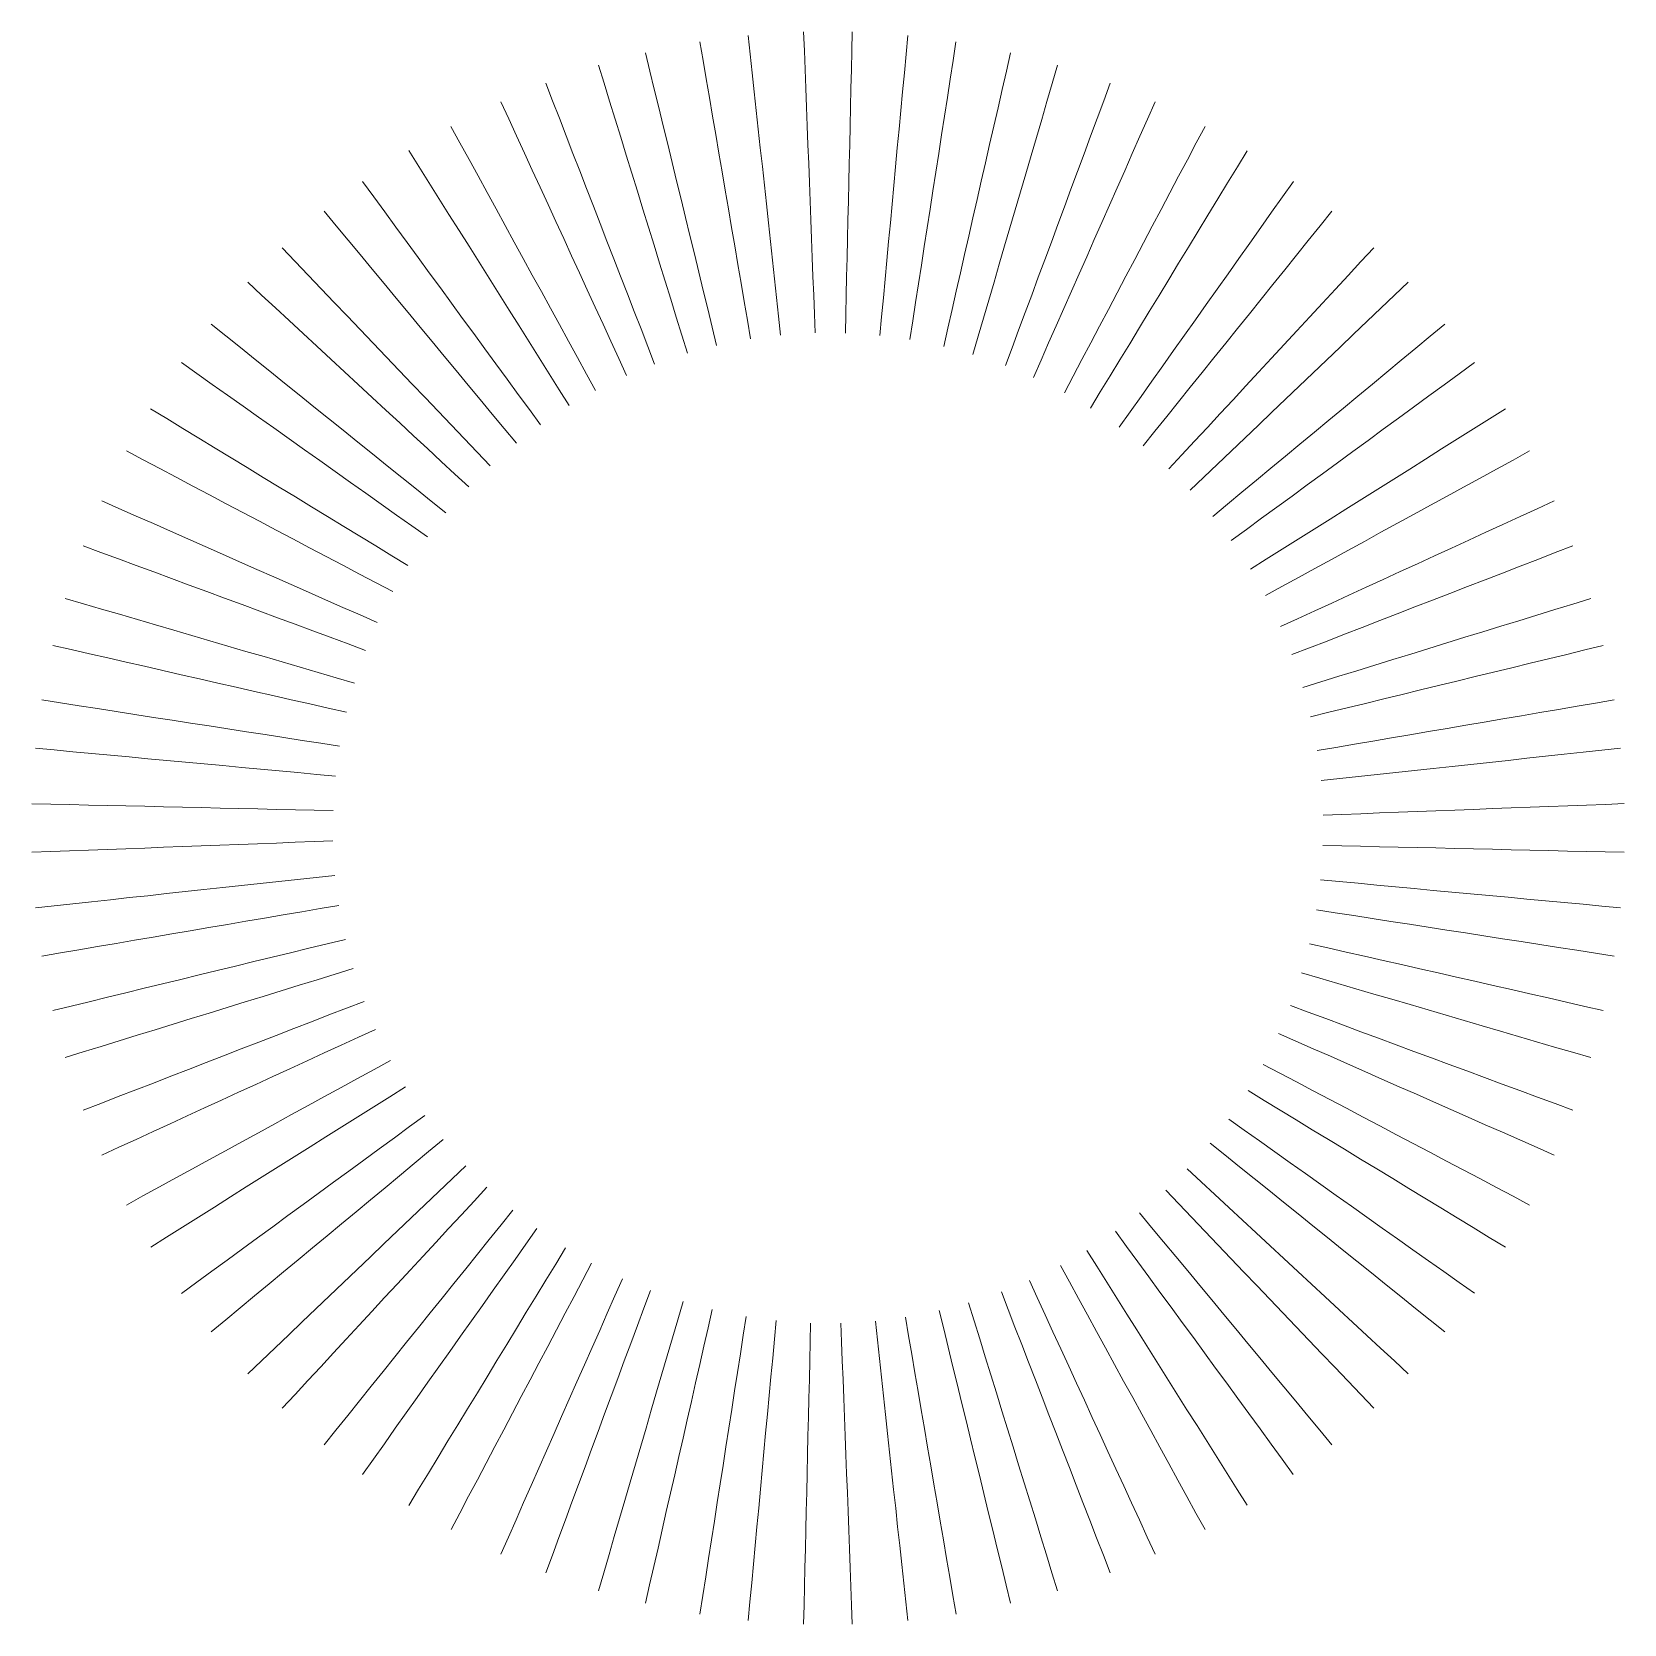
# Model space of a CAD drawing. Header units: inches. Extents: x 0.64 to 3.36, y -3.36 to -0.64.
import ezdxf

# ---------------------------------------------------------------- set-up
doc = ezdxf.new("R2010")
doc.units = ezdxf.units.IN
doc.header["$MEASUREMENT"] = 0
doc.layers.add('Layer 7', color=7, linetype='Continuous')

msp = doc.modelspace()

# ---------------------------------------------------------------- linework, layer by layer
at = {"layer": 'Layer 7', "color": 250, "lineweight": 9}
for points in [[(1.9185, -1.1577), (1.9151, -1.1257), (1.9116, -1.0937), (1.9081, -1.0618), (1.9047, -1.0298), (1.9012, -0.9979), (1.8978, -0.9659), (1.8943, -0.9339), (1.8908, -0.902), (1.8874, -0.87), (1.8839, -0.8381), (1.8805, -0.8061), (1.877, -0.7741), (1.8736, -0.7422), (1.8701, -0.7102), (1.8666, -0.6783), (1.8632, -0.6463)], [(1.9775, -1.154), (1.9763, -1.1219), (1.975, -1.0898), (1.9738, -1.0577), (1.9726, -1.0255), (1.9714, -0.9934), (1.9702, -0.9613), (1.9689, -0.9292), (1.9677, -0.897), (1.9665, -0.8649), (1.9653, -0.8328), (1.964, -0.8007), (1.9628, -0.7685), (1.9616, -0.7364), (1.9604, -0.7043), (1.9592, -0.6722), (1.9579, -0.64)], [(2.0291, -1.1543), (2.0298, -1.1222), (2.0306, -1.09), (2.0313, -1.0579), (2.0321, -1.0257), (2.0328, -0.9936), (2.0335, -0.9615), (2.0343, -0.9293), (2.035, -0.8972), (2.0358, -0.865), (2.0365, -0.8329), (2.0373, -0.8008), (2.038, -0.7686), (2.0387, -0.7365), (2.0395, -0.7044), (2.0402, -0.6722), (2.041, -0.6401)], [(2.088, -1.1584), (2.091, -1.1264), (2.094, -1.0944), (2.097, -1.0624), (2.0999, -1.0304), (2.1029, -0.9983), (2.1059, -0.9663), (2.1089, -0.9343), (2.1119, -0.9023), (2.1149, -0.8703), (2.1178, -0.8383), (2.1208, -0.8063), (2.1238, -0.7743), (2.1268, -0.7423), (2.1298, -0.7103), (2.1327, -0.6783), (2.1357, -0.6463)], [(1.8093, -1.1754), (1.8017, -1.1442), (1.7941, -1.1129), (1.7865, -1.0817), (1.7789, -1.0505), (1.7713, -1.0192), (1.7637, -0.988), (1.7561, -0.9568), (1.7485, -0.9255), (1.7409, -0.8943), (1.7333, -0.8631), (1.7257, -0.8318), (1.7181, -0.8006), (1.7105, -0.7694), (1.7029, -0.7381), (1.6953, -0.7069), (1.6877, -0.6757)], [(1.8673, -1.1641), (1.8619, -1.1324), (1.8565, -1.1007), (1.8511, -1.0691), (1.8457, -1.0374), (1.8403, -1.0057), (1.8349, -0.974), (1.8295, -0.9423), (1.8241, -0.9106), (1.8187, -0.8789), (1.8133, -0.8472), (1.8079, -0.8155), (1.8025, -0.7839), (1.7971, -0.7522), (1.7917, -0.7205), (1.7863, -0.6888), (1.7809, -0.6571)], [(2.1392, -1.1654), (2.1441, -1.1336), (2.149, -1.1019), (2.154, -1.0701), (2.1589, -1.0383), (2.1638, -1.0066), (2.1687, -0.9748), (2.1737, -0.943), (2.1786, -0.9113), (2.1835, -0.8795), (2.1885, -0.8477), (2.1934, -0.816), (2.1983, -0.7842), (2.2033, -0.7524), (2.2082, -0.7207), (2.2131, -0.6889), (2.218, -0.6571)], [(2.197, -1.1771), (2.2042, -1.1458), (2.2113, -1.1144), (2.2184, -1.0831), (2.2256, -1.0518), (2.2327, -1.0204), (2.2398, -0.9891), (2.247, -0.9577), (2.2541, -0.9264), (2.2612, -0.895), (2.2684, -0.8637), (2.2755, -0.8323), (2.2827, -0.801), (2.2898, -0.7696), (2.2969, -0.7383), (2.3041, -0.707), (2.3112, -0.6756)], [(1.7594, -1.1885), (1.7499, -1.1578), (1.7404, -1.1271), (1.7309, -1.0964), (1.7214, -1.0657), (1.712, -1.035), (1.7025, -1.0042), (1.693, -0.9735), (1.6835, -0.9428), (1.674, -0.9121), (1.6645, -0.8814), (1.655, -0.8507), (1.6455, -0.82), (1.636, -0.7893), (1.6265, -0.7585), (1.617, -0.7278), (1.6075, -0.6971)], [(2.2468, -1.1908), (2.2559, -1.1599), (2.2649, -1.1291), (2.2739, -1.0982), (2.283, -1.0674), (2.292, -1.0365), (2.301, -1.0057), (2.3101, -0.9748), (2.3191, -0.944), (2.3281, -0.9131), (2.3372, -0.8823), (2.3462, -0.8514), (2.3552, -0.8206), (2.3643, -0.7897), (2.3733, -0.7589), (2.3824, -0.728), (2.3914, -0.6971)], [(1.7034, -1.2073), (1.6918, -1.1773), (1.6802, -1.1473), (1.6686, -1.1174), (1.6569, -1.0874), (1.6453, -1.0574), (1.6337, -1.0274), (1.6221, -0.9975), (1.6105, -0.9675), (1.5989, -0.9375), (1.5873, -0.9075), (1.5757, -0.8775), (1.564, -0.8476), (1.5524, -0.8176), (1.5408, -0.7876), (1.5292, -0.7576), (1.5176, -0.7277)], [(2.3027, -1.21), (2.3138, -1.1798), (2.325, -1.1497), (2.3362, -1.1195), (2.3473, -1.0894), (2.3585, -1.0592), (2.3697, -1.0291), (2.3808, -0.9989), (2.392, -0.9688), (2.4032, -0.9386), (2.4143, -0.9085), (2.4255, -0.8784), (2.4367, -0.8482), (2.4478, -0.8181), (2.459, -0.7879), (2.4702, -0.7578), (2.4813, -0.7276)], [(1.6556, -1.2268), (1.6422, -1.1976), (1.6288, -1.1684), (1.6154, -1.1392), (1.6019, -1.1099), (1.5885, -1.0807), (1.5751, -1.0515), (1.5617, -1.0223), (1.5483, -0.9931), (1.5348, -0.9639), (1.5214, -0.9347), (1.508, -0.9055), (1.4946, -0.8763), (1.4811, -0.8471), (1.4677, -0.8178), (1.4543, -0.7886), (1.4409, -0.7594)], [(2.3503, -1.23), (2.3633, -1.2006), (2.3762, -1.1712), (2.3892, -1.1418), (2.4022, -1.1123), (2.4152, -1.0829), (2.4282, -1.0535), (2.4412, -1.0241), (2.4541, -0.9947), (2.4671, -0.9653), (2.4801, -0.9359), (2.4931, -0.9065), (2.5061, -0.8771), (2.5191, -0.8477), (2.5321, -0.8183), (2.545, -0.7889), (2.558, -0.7594)], [(1.6025, -1.2527), (1.5871, -1.2245), (1.5717, -1.1963), (1.5563, -1.1681), (1.5408, -1.1399), (1.5254, -1.1117), (1.51, -1.0835), (1.4945, -1.0553), (1.4791, -1.0271), (1.4637, -0.9989), (1.4483, -0.9707), (1.4328, -0.9425), (1.4174, -0.9143), (1.402, -0.8861), (1.3866, -0.8579), (1.3711, -0.8296), (1.3557, -0.8014)], [(2.4031, -1.2563), (2.4181, -1.2279), (2.4331, -1.1994), (2.4481, -1.171), (2.4632, -1.1426), (2.4782, -1.1141), (2.4932, -1.0857), (2.5082, -1.0573), (2.5232, -1.0288), (2.5382, -1.0004), (2.5532, -0.972), (2.5682, -0.9436), (2.5832, -0.9151), (2.5982, -0.8867), (2.6132, -0.8583), (2.6282, -0.8298), (2.6432, -0.8014)], [(1.5577, -1.2783), (1.5406, -1.2511), (1.5235, -1.2239), (1.5064, -1.1967), (1.4892, -1.1694), (1.4721, -1.1422), (1.455, -1.115), (1.4379, -1.0878), (1.4208, -1.0606), (1.4036, -1.0334), (1.3865, -1.0062), (1.3694, -0.979), (1.3523, -0.9518), (1.3352, -0.9246), (1.318, -0.8974), (1.3009, -0.8701), (1.2838, -0.8429)], [(2.4477, -1.2824), (2.4644, -1.2549), (2.4811, -1.2274), (2.4979, -1.2), (2.5146, -1.1725), (2.5313, -1.145), (2.548, -1.1176), (2.5647, -1.0901), (2.5814, -1.0627), (2.5981, -1.0352), (2.6148, -1.0077), (2.6315, -0.9803), (2.6483, -0.9528), (2.665, -0.9254), (2.6817, -0.8979), (2.6984, -0.8704), (2.7151, -0.843)], [(1.5085, -1.3109), (1.4895, -1.2849), (1.4705, -1.259), (1.4515, -1.233), (1.4325, -1.2071), (1.4136, -1.1812), (1.3946, -1.1552), (1.3756, -1.1293), (1.3566, -1.1033), (1.3377, -1.0774), (1.3187, -1.0514), (1.2997, -1.0255), (1.2807, -0.9995), (1.2618, -0.9736), (1.2428, -0.9476), (1.2238, -0.9217), (1.2048, -0.8957)], [(2.4967, -1.3153), (2.5153, -1.2891), (2.5339, -1.2629), (2.5524, -1.2366), (2.571, -1.2104), (2.5896, -1.1842), (2.6082, -1.158), (2.6268, -1.1317), (2.6454, -1.1055), (2.664, -1.0793), (2.6825, -1.053), (2.7011, -1.0268), (2.7197, -1.0006), (2.7383, -0.9744), (2.7569, -0.9481), (2.7755, -0.9219), (2.7941, -0.8957)], [(1.4674, -1.3421), (1.4468, -1.3174), (1.4263, -1.2926), (1.4058, -1.2679), (1.3853, -1.2431), (1.3647, -1.2184), (1.3442, -1.1937), (1.3237, -1.1689), (1.3032, -1.1442), (1.2826, -1.1194), (1.2621, -1.0947), (1.2416, -1.07), (1.2211, -1.0452), (1.2005, -1.0205), (1.18, -0.9957), (1.1595, -0.971), (1.139, -0.9462)], [(2.5375, -1.347), (2.5576, -1.322), (2.5778, -1.2969), (2.5979, -1.2719), (2.6181, -1.2468), (2.6382, -1.2218), (2.6584, -1.1967), (2.6786, -1.1717), (2.6987, -1.1466), (2.7189, -1.1216), (2.739, -1.0965), (2.7592, -1.0715), (2.7793, -1.0465), (2.7995, -1.0214), (2.8196, -0.9964), (2.8398, -0.9713), (2.8599, -0.9463)], [(1.4228, -1.3809), (1.4006, -1.3576), (1.3784, -1.3344), (1.3562, -1.3111), (1.334, -1.2879), (1.3118, -1.2646), (1.2896, -1.2414), (1.2674, -1.2181), (1.2452, -1.1949), (1.223, -1.1716), (1.2008, -1.1484), (1.1786, -1.1251), (1.1564, -1.1019), (1.1342, -1.0786), (1.112, -1.0554), (1.0898, -1.0321), (1.0676, -1.0089)], [(2.5817, -1.3861), (2.6036, -1.3625), (2.6254, -1.3389), (2.6473, -1.3154), (2.6691, -1.2918), (2.691, -1.2682), (2.7128, -1.2446), (2.7347, -1.221), (2.7565, -1.1975), (2.7784, -1.1739), (2.8002, -1.1503), (2.8221, -1.1267), (2.8439, -1.1031), (2.8658, -1.0796), (2.8876, -1.056), (2.9095, -1.0324), (2.9313, -1.0088)], [(1.3861, -1.4172), (1.3625, -1.3953), (1.339, -1.3735), (1.3154, -1.3516), (1.2918, -1.3298), (1.2682, -1.3079), (1.2447, -1.2861), (1.2211, -1.2642), (1.1975, -1.2424), (1.1739, -1.2205), (1.1503, -1.1987), (1.1268, -1.1768), (1.1032, -1.155), (1.0796, -1.1331), (1.056, -1.1113), (1.0324, -1.0894), (1.0089, -1.0676)], [(2.618, -1.4228), (2.6413, -1.4006), (2.6645, -1.3784), (2.6878, -1.3562), (2.711, -1.334), (2.7343, -1.3118), (2.7575, -1.2896), (2.7808, -1.2674), (2.804, -1.2452), (2.8273, -1.223), (2.8505, -1.2008), (2.8738, -1.1786), (2.897, -1.1564), (2.9203, -1.1342), (2.9435, -1.112), (2.9668, -1.0898), (2.99, -1.0676)], [(1.347, -1.4614), (1.3219, -1.4413), (1.2969, -1.4211), (1.2718, -1.401), (1.2468, -1.3808), (1.2217, -1.3607), (1.1967, -1.3405), (1.1716, -1.3204), (1.1466, -1.3002), (1.1216, -1.2801), (1.0965, -1.2599), (1.0715, -1.2398), (1.0464, -1.2196), (1.0214, -1.1994), (0.9963, -1.1793), (0.9713, -1.1591), (0.9462, -1.139)], [(2.6568, -1.4673), (2.6815, -1.4468), (2.7063, -1.4263), (2.731, -1.4058), (2.7558, -1.3852), (2.7805, -1.3647), (2.8053, -1.3442), (2.83, -1.3237), (2.8547, -1.3031), (2.8795, -1.2826), (2.9042, -1.2621), (2.929, -1.2416), (2.9537, -1.221), (2.9784, -1.2005), (3.0032, -1.18), (3.0279, -1.1595), (3.0527, -1.1389)], [(1.3154, -1.5022), (1.2891, -1.4836), (1.2629, -1.4651), (1.2367, -1.4465), (1.2105, -1.4279), (1.1842, -1.4093), (1.158, -1.3907), (1.1318, -1.3721), (1.1055, -1.3535), (1.0793, -1.335), (1.0531, -1.3164), (1.0269, -1.2978), (1.0006, -1.2792), (0.9744, -1.2606), (0.9482, -1.242), (0.9219, -1.2234), (0.8957, -1.2049)], [(2.688, -1.5085), (2.714, -1.4895), (2.7399, -1.4705), (2.7659, -1.4516), (2.7918, -1.4326), (2.8178, -1.4136), (2.8437, -1.3946), (2.8697, -1.3757), (2.8956, -1.3567), (2.9216, -1.3377), (2.9475, -1.3187), (2.9735, -1.2998), (2.9994, -1.2808), (3.0254, -1.2618), (3.0513, -1.2428), (3.0773, -1.2238), (3.1032, -1.2049)], [(1.2823, -1.5512), (1.2549, -1.5345), (1.2274, -1.5178), (1.1999, -1.5011), (1.1725, -1.4844), (1.145, -1.4676), (1.1175, -1.4509), (1.0901, -1.4342), (1.0626, -1.4175), (1.0352, -1.4008), (1.0077, -1.3841), (0.9802, -1.3674), (0.9528, -1.3507), (0.9253, -1.334), (0.8979, -1.3172), (0.8704, -1.3005), (0.8429, -1.2838)], [(2.7206, -1.5577), (2.7478, -1.5406), (2.7751, -1.5234), (2.8023, -1.5063), (2.8295, -1.4892), (2.8567, -1.4721), (2.8839, -1.455), (2.9111, -1.4378), (2.9383, -1.4207), (2.9655, -1.4036), (2.9927, -1.3865), (3.0199, -1.3694), (3.0471, -1.3522), (3.0744, -1.3351), (3.1016, -1.318), (3.1288, -1.3009), (3.156, -1.2838)], [(1.2563, -1.5958), (1.2279, -1.5808), (1.1995, -1.5658), (1.171, -1.5508), (1.1426, -1.5358), (1.1142, -1.5208), (1.0857, -1.5058), (1.0573, -1.4908), (1.0289, -1.4757), (1.0004, -1.4607), (0.972, -1.4457), (0.9436, -1.4307), (0.9152, -1.4157), (0.8867, -1.4007), (0.8583, -1.3857), (0.8299, -1.3707), (0.8014, -1.3557)], [(2.7462, -1.6026), (2.7744, -1.5871), (2.8026, -1.5717), (2.8308, -1.5563), (2.859, -1.5409), (2.8872, -1.5254), (2.9154, -1.51), (2.9436, -1.4946), (2.9718, -1.4792), (3.0001, -1.4637), (3.0283, -1.4483), (3.0565, -1.4329), (3.0847, -1.4174), (3.1129, -1.402), (3.1411, -1.3866), (3.1693, -1.3712), (3.1975, -1.3557)], [(1.2299, -1.6486), (1.2005, -1.6357), (1.1711, -1.6227), (1.1417, -1.6097), (1.1123, -1.5967), (1.0829, -1.5837), (1.0535, -1.5707), (1.0241, -1.5578), (0.9947, -1.5448), (0.9653, -1.5318), (0.9359, -1.5188), (0.9065, -1.5058), (0.877, -1.4928), (0.8476, -1.4798), (0.8182, -1.4669), (0.7888, -1.4539), (0.7594, -1.4409)], [(2.7721, -1.6556), (2.8013, -1.6422), (2.8305, -1.6287), (2.8598, -1.6153), (2.889, -1.6019), (2.9182, -1.5885), (2.9474, -1.5751), (2.9766, -1.5616), (3.0058, -1.5482), (3.035, -1.5348), (3.0642, -1.5214), (3.0934, -1.508), (3.1227, -1.4945), (3.1519, -1.4811), (3.1811, -1.4677), (3.2103, -1.4543), (3.2395, -1.4408)], [(1.21, -1.6962), (1.1799, -1.6851), (1.1497, -1.6739), (1.1196, -1.6627), (1.0894, -1.6516), (1.0593, -1.6404), (1.0291, -1.6292), (0.999, -1.6181), (0.9688, -1.6069), (0.9387, -1.5958), (0.9085, -1.5846), (0.8784, -1.5734), (0.8482, -1.5623), (0.8181, -1.5511), (0.788, -1.5399), (0.7578, -1.5288), (0.7277, -1.5176)], [(2.7916, -1.7034), (2.8216, -1.6918), (2.8516, -1.6802), (2.8816, -1.6686), (2.9115, -1.657), (2.9415, -1.6454), (2.9715, -1.6338), (3.0015, -1.6221), (3.0314, -1.6105), (3.0614, -1.5989), (3.0914, -1.5873), (3.1214, -1.5757), (3.1513, -1.5641), (3.1813, -1.5525), (3.2113, -1.5408), (3.2413, -1.5292), (3.2712, -1.5176)], [(1.1907, -1.7521), (1.1599, -1.743), (1.129, -1.734), (1.0982, -1.725), (1.0673, -1.7159), (1.0365, -1.7069), (1.0056, -1.6979), (0.9748, -1.6888), (0.9439, -1.6798), (0.9131, -1.6708), (0.8822, -1.6617), (0.8514, -1.6527), (0.8205, -1.6437), (0.7897, -1.6346), (0.7588, -1.6256), (0.728, -1.6166), (0.6971, -1.6075)], [(2.8104, -1.7594), (2.8411, -1.7499), (2.8718, -1.7404), (2.9025, -1.7309), (2.9332, -1.7214), (2.964, -1.7119), (2.9947, -1.7024), (3.0254, -1.6929), (3.0561, -1.6834), (3.0868, -1.6739), (3.1175, -1.6644), (3.1482, -1.6549), (3.179, -1.6455), (3.2097, -1.636), (3.2404, -1.6265), (3.2711, -1.617), (3.3018, -1.6075)], [(1.1772, -1.8019), (1.1458, -1.7947), (1.1145, -1.7876), (1.0831, -1.7805), (1.0518, -1.7733), (1.0204, -1.7662), (0.9891, -1.7591), (0.9578, -1.7519), (0.9264, -1.7448), (0.8951, -1.7377), (0.8637, -1.7305), (0.8324, -1.7234), (0.801, -1.7163), (0.7697, -1.7091), (0.7383, -1.702), (0.707, -1.6949), (0.6756, -1.6877)], [(2.8235, -1.8094), (2.8547, -1.8018), (2.886, -1.7942), (2.9172, -1.7866), (2.9484, -1.779), (2.9797, -1.7714), (3.0109, -1.7638), (3.0421, -1.7562), (3.0734, -1.7486), (3.1046, -1.741), (3.1359, -1.7334), (3.1671, -1.7258), (3.1983, -1.7182), (3.2296, -1.7106), (3.2608, -1.703), (3.292, -1.6954), (3.3233, -1.6877)], [(1.1654, -1.8598), (1.1336, -1.8548), (1.1018, -1.8499), (1.0701, -1.845), (1.0383, -1.84), (1.0065, -1.8351), (0.9748, -1.8302), (0.943, -1.8252), (0.9112, -1.8203), (0.8795, -1.8154), (0.8477, -1.8105), (0.8159, -1.8055), (0.7842, -1.8006), (0.7524, -1.7957), (0.7206, -1.7907), (0.6889, -1.7858), (0.6571, -1.7809)], [(2.8348, -1.8673), (2.8665, -1.8619), (2.8982, -1.8565), (2.9299, -1.8511), (2.9615, -1.8457), (2.9932, -1.8403), (3.0249, -1.8349), (3.0566, -1.8295), (3.0883, -1.824), (3.12, -1.8186), (3.1517, -1.8132), (3.1834, -1.8078), (3.2151, -1.8024), (3.2468, -1.797), (3.2784, -1.7916), (3.3101, -1.7862), (3.3418, -1.7808)], [(1.1584, -1.9109), (1.1264, -1.9079), (1.0944, -1.9049), (1.0624, -1.902), (1.0304, -1.899), (0.9984, -1.896), (0.9664, -1.893), (0.9344, -1.89), (0.9024, -1.887), (0.8703, -1.8841), (0.8383, -1.8811), (0.8063, -1.8781), (0.7743, -1.8751), (0.7423, -1.8721), (0.7103, -1.8692), (0.6783, -1.8662), (0.6463, -1.8632)], [(2.8413, -1.9186), (2.8732, -1.9151), (2.9052, -1.9116), (2.9371, -1.9082), (2.9691, -1.9047), (3.0011, -1.9013), (3.033, -1.8978), (3.065, -1.8943), (3.0969, -1.8909), (3.1289, -1.8874), (3.1609, -1.884), (3.1928, -1.8805), (3.2248, -1.877), (3.2567, -1.8736), (3.2887, -1.8701), (3.3207, -1.8667), (3.3526, -1.8632)], [(1.1543, -1.9698), (1.1221, -1.9691), (1.09, -1.9683), (1.0578, -1.9676), (1.0257, -1.9669), (0.9936, -1.9661), (0.9614, -1.9654), (0.9293, -1.9646), (0.8971, -1.9639), (0.865, -1.9631), (0.8329, -1.9624), (0.8007, -1.9617), (0.7686, -1.9609), (0.7365, -1.9602), (0.7043, -1.9594), (0.6722, -1.9587), (0.64, -1.958)], [(2.8449, -1.9774), (2.877, -1.9762), (2.9091, -1.975), (2.9413, -1.9738), (2.9734, -1.9726), (3.0055, -1.9713), (3.0376, -1.9701), (3.0698, -1.9689), (3.1019, -1.9677), (3.134, -1.9664), (3.1661, -1.9652), (3.1983, -1.964), (3.2304, -1.9628), (3.2625, -1.9616), (3.2946, -1.9603), (3.3268, -1.9591), (3.3589, -1.9579)], [(1.1541, -2.0214), (1.1219, -2.0227), (1.0898, -2.0239), (1.0577, -2.0251), (1.0256, -2.0263), (0.9934, -2.0275), (0.9613, -2.0288), (0.9292, -2.03), (0.8971, -2.0312), (0.8649, -2.0324), (0.8328, -2.0337), (0.8007, -2.0349), (0.7686, -2.0361), (0.7365, -2.0373), (0.7043, -2.0385), (0.6722, -2.0398), (0.6401, -2.041)], [(2.8446, -2.0291), (2.8768, -2.0299), (2.9089, -2.0306), (2.941, -2.0314), (2.9732, -2.0321), (3.0053, -2.0328), (3.0375, -2.0336), (3.0696, -2.0343), (3.1017, -2.0351), (3.1339, -2.0358), (3.166, -2.0366), (3.1981, -2.0373), (3.2303, -2.038), (3.2624, -2.0388), (3.2946, -2.0395), (3.3267, -2.0403), (3.3588, -2.041)], [(1.1576, -2.0804), (1.1257, -2.0839), (1.0937, -2.0873), (1.0617, -2.0908), (1.0298, -2.0942), (0.9978, -2.0977), (0.9659, -2.1012), (0.9339, -2.1046), (0.9019, -2.1081), (0.87, -2.1115), (0.838, -2.115), (0.8061, -2.1184), (0.7741, -2.1219), (0.7421, -2.1254), (0.7102, -2.1288), (0.6782, -2.1323), (0.6463, -2.1357)], [(2.8405, -2.088), (2.8725, -2.091), (2.9046, -2.0939), (2.9366, -2.0969), (2.9686, -2.0999), (3.0006, -2.1029), (3.0326, -2.1059), (3.0646, -2.1089), (3.0966, -2.1118), (3.1286, -2.1148), (3.1606, -2.1178), (3.1926, -2.1208), (3.2246, -2.1238), (3.2566, -2.1267), (3.2887, -2.1297), (3.3207, -2.1327), (3.3527, -2.1357)], [(1.1642, -2.1316), (1.1325, -2.137), (1.1008, -2.1424), (1.0691, -2.1478), (1.0374, -2.1532), (1.0057, -2.1586), (0.974, -2.164), (0.9423, -2.1694), (0.9106, -2.1748), (0.879, -2.1802), (0.8473, -2.1856), (0.8156, -2.191), (0.7839, -2.1964), (0.7522, -2.2019), (0.7205, -2.2073), (0.6888, -2.2127), (0.6571, -2.2181)], [(2.8335, -2.1392), (2.8653, -2.1441), (2.8971, -2.1491), (2.9288, -2.154), (2.9606, -2.1589), (2.9924, -2.1639), (3.0241, -2.1688), (3.0559, -2.1737), (3.0877, -2.1786), (3.1194, -2.1836), (3.1512, -2.1885), (3.183, -2.1934), (3.2147, -2.1984), (3.2465, -2.2033), (3.2783, -2.2082), (3.31, -2.2132), (3.3418, -2.2181)], [(1.1754, -2.1896), (1.1441, -2.1972), (1.1129, -2.2048), (1.0817, -2.2124), (1.0504, -2.22), (1.0192, -2.2276), (0.988, -2.2352), (0.9567, -2.2428), (0.9255, -2.2504), (0.8943, -2.258), (0.863, -2.2656), (0.8318, -2.2732), (0.8006, -2.2808), (0.7693, -2.2884), (0.7381, -2.296), (0.7069, -2.3036), (0.6756, -2.3112)], [(2.8218, -2.197), (2.8531, -2.2041), (2.8845, -2.2113), (2.9158, -2.2184), (2.9472, -2.2255), (2.9785, -2.2327), (3.0099, -2.2398), (3.0412, -2.2469), (3.0725, -2.2541), (3.1039, -2.2612), (3.1352, -2.2683), (3.1666, -2.2755), (3.1979, -2.2826), (3.2293, -2.2897), (3.2606, -2.2969), (3.292, -2.304), (3.3233, -2.3112)], [(1.1886, -2.2395), (1.1578, -2.249), (1.1271, -2.2585), (1.0964, -2.268), (1.0657, -2.2775), (1.035, -2.287), (1.0043, -2.2965), (0.9736, -2.306), (0.9429, -2.3155), (0.9121, -2.3249), (0.8814, -2.3344), (0.8507, -2.3439), (0.82, -2.3534), (0.7893, -2.3629), (0.7586, -2.3724), (0.7279, -2.3819), (0.6972, -2.3914)], [(2.8081, -2.2469), (2.839, -2.2559), (2.8699, -2.2649), (2.9007, -2.274), (2.9316, -2.283), (2.9624, -2.292), (2.9933, -2.3011), (3.0241, -2.3101), (3.055, -2.3191), (3.0858, -2.3282), (3.1167, -2.3372), (3.1475, -2.3463), (3.1784, -2.3553), (3.2092, -2.3643), (3.2401, -2.3734), (3.2709, -2.3824), (3.3018, -2.3914)], [(1.2072, -2.2955), (1.1773, -2.3071), (1.1473, -2.3187), (1.1173, -2.3304), (1.0873, -2.342), (1.0574, -2.3536), (1.0274, -2.3652), (0.9974, -2.3768), (0.9674, -2.3884), (0.9375, -2.4), (0.9075, -2.4117), (0.8775, -2.4233), (0.8475, -2.4349), (0.8176, -2.4465), (0.7876, -2.4581), (0.7576, -2.4697), (0.7276, -2.4813)], [(2.789, -2.3026), (2.8191, -2.3138), (2.8493, -2.325), (2.8794, -2.3361), (2.9095, -2.3473), (2.9397, -2.3585), (2.9698, -2.3696), (3, -2.3808), (3.0301, -2.392), (3.0603, -2.4031), (3.0904, -2.4143), (3.1206, -2.4255), (3.1507, -2.4366), (3.1809, -2.4478), (3.211, -2.4589), (3.2411, -2.4701), (3.2713, -2.4813)], [(1.2268, -2.3433), (1.1976, -2.3567), (1.1684, -2.3701), (1.1392, -2.3836), (1.11, -2.397), (1.0808, -2.4104), (1.0516, -2.4238), (1.0224, -2.4372), (0.9931, -2.4507), (0.9639, -2.4641), (0.9347, -2.4775), (0.9055, -2.4909), (0.8763, -2.5044), (0.8471, -2.5178), (0.8179, -2.5312), (0.7887, -2.5446), (0.7595, -2.558)], [(2.7689, -2.3503), (2.7983, -2.3633), (2.8278, -2.3763), (2.8572, -2.3893), (2.8866, -2.4023), (2.916, -2.4152), (2.9454, -2.4282), (2.9748, -2.4412), (3.0042, -2.4542), (3.0336, -2.4672), (3.063, -2.4802), (3.0924, -2.4931), (3.1218, -2.5061), (3.1512, -2.5191), (3.1807, -2.5321), (3.2101, -2.5451), (3.2395, -2.5581)], [(1.2527, -2.3964), (1.2245, -2.4118), (1.1963, -2.4272), (1.1681, -2.4427), (1.1398, -2.4581), (1.1116, -2.4735), (1.0834, -2.4889), (1.0552, -2.5044), (1.027, -2.5198), (0.9988, -2.5352), (0.9706, -2.5507), (0.9424, -2.5661), (0.9142, -2.5815), (0.886, -2.5969), (0.8578, -2.6124), (0.8296, -2.6278), (0.8014, -2.6432)], [(2.7426, -2.4031), (2.7711, -2.4181), (2.7995, -2.4331), (2.8279, -2.4481), (2.8564, -2.4631), (2.8848, -2.4781), (2.9132, -2.4931), (2.9416, -2.5081), (2.9701, -2.5231), (2.9985, -2.5381), (3.0269, -2.5531), (3.0554, -2.5681), (3.0838, -2.5831), (3.1122, -2.5981), (3.1407, -2.6132), (3.1691, -2.6282), (3.1975, -2.6432)], [(1.2783, -2.4412), (1.2511, -2.4583), (1.2239, -2.4754), (1.1967, -2.4926), (1.1695, -2.5097), (1.1423, -2.5268), (1.1151, -2.5439), (1.0879, -2.561), (1.0606, -2.5782), (1.0334, -2.5953), (1.0062, -2.6124), (0.979, -2.6295), (0.9518, -2.6466), (0.9246, -2.6638), (0.8974, -2.6809), (0.8702, -2.698), (0.843, -2.7151)], [(2.7166, -2.4478), (2.744, -2.4645), (2.7715, -2.4812), (2.7989, -2.4979), (2.8264, -2.5146), (2.8539, -2.5313), (2.8813, -2.548), (2.9088, -2.5647), (2.9363, -2.5814), (2.9637, -2.5982), (2.9912, -2.6149), (3.0186, -2.6316), (3.0461, -2.6483), (3.0736, -2.665), (3.101, -2.6817), (3.1285, -2.6984), (3.156, -2.7151)], [(1.3109, -2.4905), (1.2849, -2.5094), (1.259, -2.5284), (1.233, -2.5474), (1.2071, -2.5664), (1.1811, -2.5853), (1.1552, -2.6043), (1.1292, -2.6233), (1.1033, -2.6423), (1.0773, -2.6613), (1.0514, -2.6802), (1.0254, -2.6992), (0.9995, -2.7182), (0.9735, -2.7372), (0.9476, -2.7561), (0.9216, -2.7751), (0.8957, -2.7941)], [(2.6836, -2.4966), (2.7098, -2.5152), (2.736, -2.5338), (2.7623, -2.5524), (2.7885, -2.571), (2.8147, -2.5896), (2.841, -2.6082), (2.8672, -2.6268), (2.8934, -2.6453), (2.9196, -2.6639), (2.9459, -2.6825), (2.9721, -2.7011), (2.9983, -2.7197), (3.0246, -2.7383), (3.0508, -2.7569), (3.077, -2.7754), (3.1032, -2.794)], [(1.3422, -2.5315), (1.3174, -2.5521), (1.2927, -2.5726), (1.2679, -2.5931), (1.2432, -2.6136), (1.2184, -2.6342), (1.1937, -2.6547), (1.169, -2.6752), (1.1442, -2.6957), (1.1195, -2.7163), (1.0947, -2.7368), (1.07, -2.7573), (1.0453, -2.7778), (1.0205, -2.7984), (0.9958, -2.8189), (0.971, -2.8394), (0.9463, -2.8599)], [(2.6519, -2.5375), (2.677, -2.5577), (2.702, -2.5778), (2.7271, -2.598), (2.7521, -2.6181), (2.7771, -2.6383), (2.8022, -2.6584), (2.8272, -2.6786), (2.8523, -2.6987), (2.8773, -2.7189), (2.9024, -2.7391), (2.9274, -2.7592), (2.9525, -2.7794), (2.9775, -2.7995), (3.0026, -2.8197), (3.0276, -2.8398), (3.0526, -2.86)], [(1.3808, -2.5761), (1.3576, -2.5983), (1.3343, -2.6205), (1.3111, -2.6427), (1.2878, -2.6649), (1.2646, -2.6871), (1.2413, -2.7093), (1.2181, -2.7315), (1.1948, -2.7537), (1.1716, -2.7759), (1.1483, -2.7982), (1.1251, -2.8204), (1.1018, -2.8426), (1.0786, -2.8648), (1.0553, -2.887), (1.0321, -2.9092), (1.0088, -2.9314)], [(2.6128, -2.5817), (2.6364, -2.6035), (2.66, -2.6254), (2.6836, -2.6472), (2.7071, -2.6691), (2.7307, -2.6909), (2.7543, -2.7128), (2.7779, -2.7346), (2.8015, -2.7565), (2.825, -2.7783), (2.8486, -2.8002), (2.8722, -2.822), (2.8958, -2.8439), (2.9194, -2.8658), (2.9429, -2.8876), (2.9665, -2.9095), (2.9901, -2.9313)], [(1.4172, -2.6128), (1.3954, -2.6364), (1.3735, -2.66), (1.3517, -2.6835), (1.3298, -2.7071), (1.308, -2.7307), (1.2861, -2.7543), (1.2643, -2.7778), (1.2424, -2.8014), (1.2206, -2.825), (1.1987, -2.8486), (1.1769, -2.8722), (1.155, -2.8957), (1.1332, -2.9193), (1.1113, -2.9429), (1.0895, -2.9665), (1.0676, -2.9901)], [(2.5761, -2.6181), (2.5983, -2.6413), (2.6205, -2.6646), (2.6427, -2.6878), (2.6649, -2.7111), (2.6871, -2.7343), (2.7093, -2.7576), (2.7315, -2.7808), (2.7537, -2.8041), (2.7759, -2.8273), (2.7981, -2.8506), (2.8203, -2.8738), (2.8425, -2.8971), (2.8647, -2.9203), (2.8869, -2.9436), (2.9091, -2.9668), (2.9313, -2.9901)], [(1.4614, -2.652), (1.4412, -2.677), (1.4211, -2.702), (1.4009, -2.7271), (1.3808, -2.7521), (1.3606, -2.7772), (1.3405, -2.8022), (1.3203, -2.8273), (1.3002, -2.8523), (1.28, -2.8774), (1.2599, -2.9024), (1.2397, -2.9275), (1.2196, -2.9525), (1.1994, -2.9775), (1.1793, -3.0026), (1.1591, -3.0276), (1.1389, -3.0527)], [(2.5316, -2.6568), (2.5521, -2.6815), (2.5726, -2.7062), (2.5932, -2.731), (2.6137, -2.7557), (2.6342, -2.7805), (2.6547, -2.8052), (2.6753, -2.83), (2.6958, -2.8547), (2.7163, -2.8794), (2.7368, -2.9042), (2.7574, -2.9289), (2.7779, -2.9537), (2.7984, -2.9784), (2.8189, -3.0031), (2.8395, -3.0279), (2.86, -3.0526)], [(1.5023, -2.6835), (1.4837, -2.7098), (1.4651, -2.736), (1.4465, -2.7622), (1.4279, -2.7885), (1.4093, -2.8147), (1.3908, -2.8409), (1.3722, -2.8671), (1.3536, -2.8934), (1.335, -2.9196), (1.3164, -2.9458), (1.2978, -2.9721), (1.2792, -2.9983), (1.2606, -3.0245), (1.2421, -3.0508), (1.2235, -3.077), (1.2049, -3.1032)], [(2.4904, -2.6881), (2.5094, -2.714), (2.5284, -2.74), (2.5474, -2.7659), (2.5663, -2.7919), (2.5853, -2.8178), (2.6043, -2.8438), (2.6233, -2.8697), (2.6422, -2.8956), (2.6612, -2.9216), (2.6802, -2.9475), (2.6992, -2.9735), (2.7181, -2.9994), (2.7371, -3.0254), (2.7561, -3.0513), (2.7751, -3.0773), (2.794, -3.1032)], [(1.5512, -2.7166), (1.5345, -2.7441), (1.5177, -2.7715), (1.501, -2.799), (1.4843, -2.8264), (1.4676, -2.8539), (1.4509, -2.8814), (1.4342, -2.9088), (1.4175, -2.9363), (1.4008, -2.9638), (1.384, -2.9912), (1.3673, -3.0187), (1.3506, -3.0461), (1.3339, -3.0736), (1.3172, -3.1011), (1.3005, -3.1285), (1.2838, -3.156)], [(1.5958, -2.7426), (1.5808, -2.771), (1.5658, -2.7995), (1.5508, -2.8279), (1.5358, -2.8563), (1.5208, -2.8847), (1.5058, -2.9132), (1.4908, -2.9416), (1.4758, -2.97), (1.4608, -2.9985), (1.4458, -3.0269), (1.4308, -3.0553), (1.4158, -3.0838), (1.4008, -3.1122), (1.3858, -3.1406), (1.3708, -3.1691), (1.3558, -3.1975)], [(2.4412, -2.7206), (2.4584, -2.7478), (2.4755, -2.775), (2.4926, -2.8022), (2.5097, -2.8294), (2.5268, -2.8566), (2.544, -2.8838), (2.5611, -2.9111), (2.5782, -2.9383), (2.5953, -2.9655), (2.6124, -2.9927), (2.6296, -3.0199), (2.6467, -3.0471), (2.6638, -3.0743), (2.6809, -3.1015), (2.698, -3.1287), (2.7152, -3.1559)], [(1.6486, -2.769), (1.6356, -2.7984), (1.6226, -2.8278), (1.6097, -2.8572), (1.5967, -2.8866), (1.5837, -2.916), (1.5707, -2.9454), (1.5577, -2.9748), (1.5447, -3.0042), (1.5317, -3.0336), (1.5188, -3.0631), (1.5058, -3.0925), (1.4928, -3.1219), (1.4798, -3.1513), (1.4668, -3.1807), (1.4538, -3.2101), (1.4409, -3.2395)], [(2.3433, -2.7721), (2.3567, -2.8013), (2.3702, -2.8305), (2.3836, -2.8597), (2.397, -2.8889), (2.4104, -2.9181), (2.4239, -2.9474), (2.4373, -2.9766), (2.4507, -3.0058), (2.4641, -3.035), (2.4775, -3.0642), (2.491, -3.0934), (2.5044, -3.1226), (2.5178, -3.1518), (2.5312, -3.181), (2.5447, -3.2103), (2.5581, -3.2395)], [(2.3963, -2.7463), (2.4118, -2.7745), (2.4272, -2.8027), (2.4426, -2.8309), (2.4581, -2.8591), (2.4735, -2.8873), (2.4889, -2.9155), (2.5043, -2.9437), (2.5198, -2.9719), (2.5352, -3.0001), (2.5506, -3.0283), (2.566, -3.0565), (2.5815, -3.0847), (2.5969, -3.1129), (2.6123, -3.1411), (2.6278, -3.1693), (2.6432, -3.1975)], [(1.6963, -2.7889), (1.6851, -2.8191), (1.6739, -2.8492), (1.6628, -2.8794), (1.6516, -2.9095), (1.6404, -2.9397), (1.6293, -2.9698), (1.6181, -2.9999), (1.607, -3.0301), (1.5958, -3.0602), (1.5846, -3.0904), (1.5735, -3.1205), (1.5623, -3.1507), (1.5511, -3.1808), (1.54, -3.211), (1.5288, -3.2411), (1.5176, -3.2713)], [(2.2955, -2.7917), (2.3071, -2.8217), (2.3187, -2.8516), (2.3303, -2.8816), (2.3419, -2.9116), (2.3535, -2.9416), (2.3652, -2.9715), (2.3768, -3.0015), (2.3884, -3.0315), (2.4, -3.0615), (2.4116, -3.0914), (2.4232, -3.1214), (2.4348, -3.1514), (2.4465, -3.1814), (2.4581, -3.2113), (2.4697, -3.2413), (2.4813, -3.2713)], [(1.752, -2.8082), (1.743, -2.839), (1.734, -2.8699), (1.7249, -2.9007), (1.7159, -2.9316), (1.7069, -2.9624), (1.6978, -2.9933), (1.6888, -3.0241), (1.6798, -3.055), (1.6707, -3.0858), (1.6617, -3.1167), (1.6527, -3.1476), (1.6436, -3.1784), (1.6346, -3.2093), (1.6256, -3.2401), (1.6165, -3.271), (1.6075, -3.3018)], [(1.8019, -2.8217), (1.7948, -2.8531), (1.7876, -2.8844), (1.7805, -2.9158), (1.7734, -2.9471), (1.7662, -2.9785), (1.7591, -3.0098), (1.752, -3.0412), (1.7448, -3.0725), (1.7377, -3.1039), (1.7306, -3.1352), (1.7234, -3.1665), (1.7163, -3.1979), (1.7092, -3.2292), (1.702, -3.2606), (1.6949, -3.2919), (1.6878, -3.3233)], [(2.1895, -2.8235), (2.1971, -2.8548), (2.2047, -2.886), (2.2123, -2.9172), (2.2199, -2.9485), (2.2276, -2.9797), (2.2352, -3.0109), (2.2428, -3.0422), (2.2504, -3.0734), (2.258, -3.1047), (2.2656, -3.1359), (2.2732, -3.1671), (2.2808, -3.1984), (2.2884, -3.2296), (2.296, -3.2608), (2.3036, -3.2921), (2.3112, -3.3233)], [(2.2395, -2.8104), (2.249, -2.8411), (2.2585, -2.8718), (2.268, -2.9025), (2.2775, -2.9332), (2.287, -2.9639), (2.2965, -2.9946), (2.306, -3.0253), (2.3155, -3.0561), (2.325, -3.0868), (2.3345, -3.1175), (2.344, -3.1482), (2.3535, -3.1789), (2.363, -3.2096), (2.3725, -3.2403), (2.3819, -3.2711), (2.3914, -3.3018)], [(1.8597, -2.8336), (1.8548, -2.8653), (1.8499, -2.8971), (1.8449, -2.9289), (1.84, -2.9606), (1.8351, -2.9924), (1.8301, -3.0242), (1.8252, -3.0559), (1.8203, -3.0877), (1.8153, -3.1195), (1.8104, -3.1512), (1.8055, -3.183), (1.8006, -3.2148), (1.7956, -3.2465), (1.7907, -3.2783), (1.7858, -3.3101), (1.7808, -3.3418)], [(1.9109, -2.8405), (1.908, -2.8725), (1.905, -2.9045), (1.902, -2.9365), (1.899, -2.9685), (1.896, -3.0005), (1.893, -3.0325), (1.8901, -3.0646), (1.8871, -3.0966), (1.8841, -3.1286), (1.8811, -3.1606), (1.8781, -3.1926), (1.8752, -3.2246), (1.8722, -3.2566), (1.8692, -3.2886), (1.8662, -3.3206), (1.8632, -3.3526)], [(1.9698, -2.8447), (1.969, -2.8768), (1.9683, -2.9089), (1.9676, -2.9411), (1.9668, -2.9732), (1.9661, -3.0054), (1.9653, -3.0375), (1.9646, -3.0696), (1.9638, -3.1018), (1.9631, -3.1339), (1.9624, -3.166), (1.9616, -3.1982), (1.9609, -3.2303), (1.9601, -3.2625), (1.9594, -3.2946), (1.9587, -3.3267), (1.9579, -3.3589)], [(2.0215, -2.8449), (2.0227, -2.877), (2.0239, -2.9091), (2.0251, -2.9412), (2.0264, -2.9734), (2.0276, -3.0055), (2.0288, -3.0376), (2.03, -3.0697), (2.0312, -3.1018), (2.0325, -3.134), (2.0337, -3.1661), (2.0349, -3.1982), (2.0361, -3.2303), (2.0374, -3.2625), (2.0386, -3.2946), (2.0398, -3.3267), (2.041, -3.3588)], [(2.0804, -2.8413), (2.0838, -2.8733), (2.0873, -2.9052), (2.0907, -2.9372), (2.0942, -2.9691), (2.0977, -3.0011), (2.1011, -3.0331), (2.1046, -3.065), (2.108, -3.097), (2.1115, -3.1289), (2.115, -3.1609), (2.1184, -3.1929), (2.1219, -3.2248), (2.1253, -3.2568), (2.1288, -3.2887), (2.1322, -3.3207), (2.1357, -3.3527)], [(2.1316, -2.8348), (2.137, -2.8664), (2.1424, -2.8981), (2.1478, -2.9298), (2.1533, -2.9615), (2.1587, -2.9932), (2.1641, -3.0249), (2.1695, -3.0566), (2.1749, -3.0883), (2.1803, -3.12), (2.1857, -3.1516), (2.1911, -3.1833), (2.1965, -3.215), (2.2019, -3.2467), (2.2073, -3.2784), (2.2127, -3.3101), (2.2181, -3.3418)]]:
    msp.add_lwpolyline(points, dxfattribs=at)

doc.saveas('drawing.dxf')
